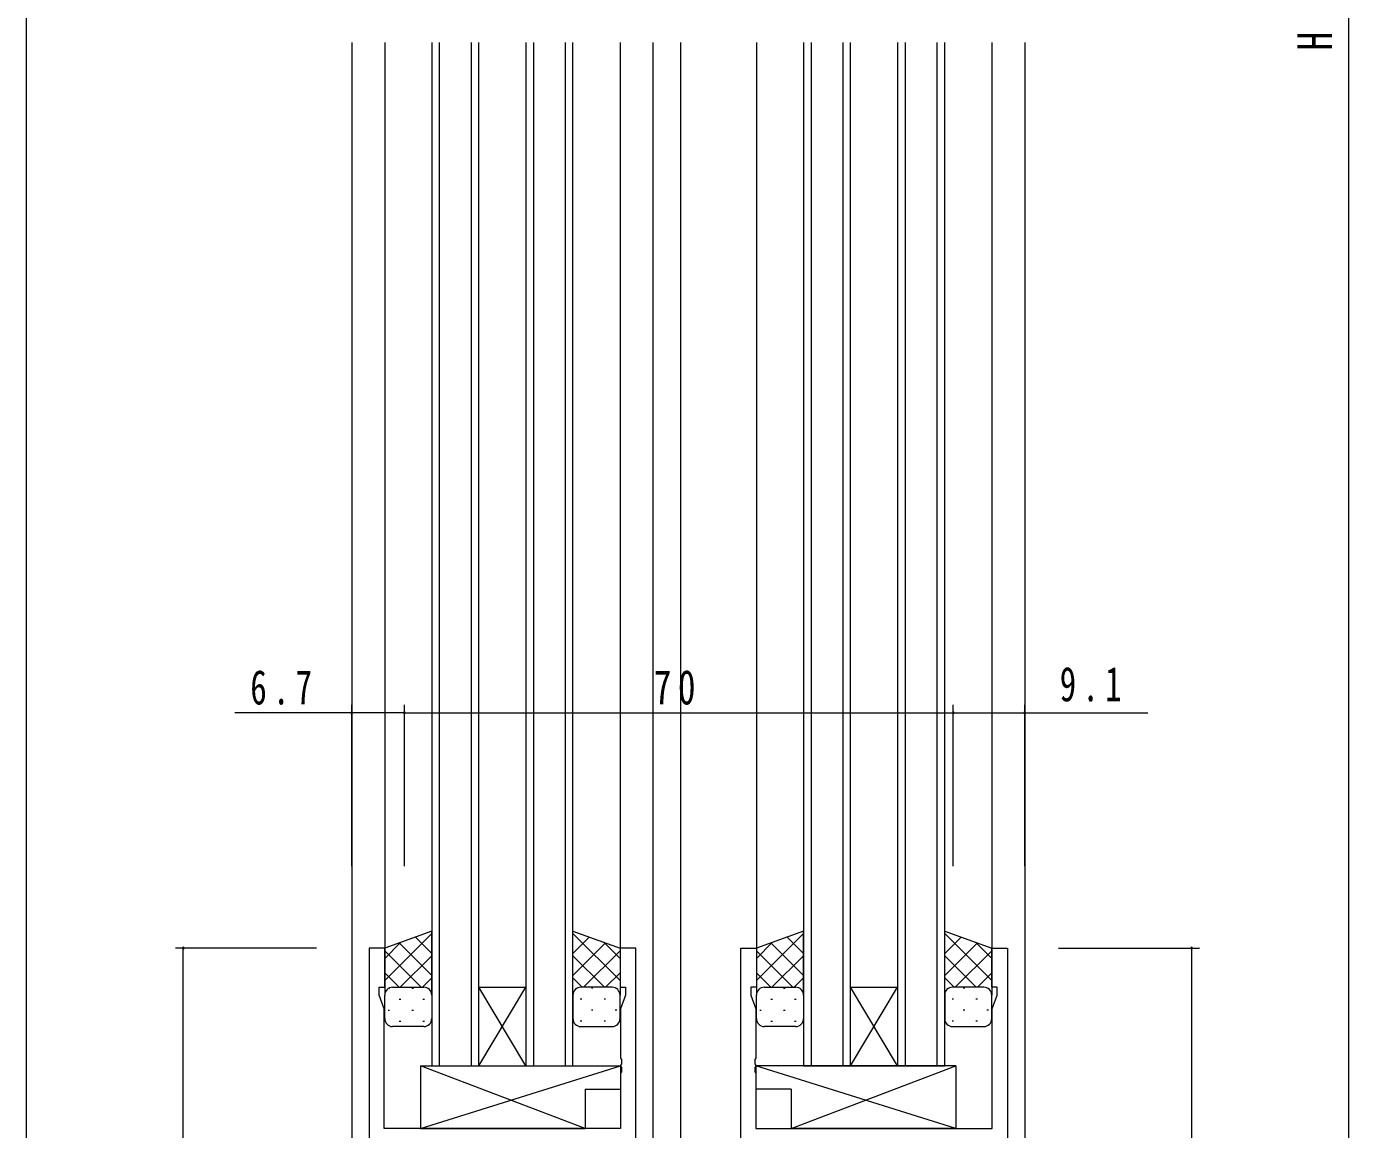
# Model space of a CAD drawing. Units: millimetres on the paper. Extents: x -397 to 397, y -282 to 282.
# Drawn here: x -393.9 to -225.3, y -124.8 to 15.8 of the extents above; entities that cross this region are included whole.
import ezdxf
from ezdxf.enums import TextEntityAlignment as Align

# ---------------------------------------------------------------- set-up
doc = ezdxf.new("R2010")
doc.units = ezdxf.units.MM
for name, color, linetype, lineweight in [('0-1_YKK_ZWAK', 7, 'Continuous', 18), ('0-3_YKK_11', 7, 'Continuous', 18), ('0-4_YKK_12', 2, 'Continuous', 18), ('0-5_YKK_13', 4, 'Continuous', 18), ('0-6_YKK_D', 6, 'Continuous', 18)]:
    doc.layers.add(name, color=color, linetype=linetype, lineweight=lineweight)
doc.styles.add('ＭＳ ゴシック', font='')
doc.styles.get('ＭＳ ゴシック').set_extended_font_data('MS Gothic')

msp = doc.modelspace()

# ---------------------------------------------------------------- linework, layer by layer
at = {"layer": '0-1_YKK_ZWAK'}
msp.add_line((-393.908, -245.688), (-393.908, 279.312), dxfattribs=at)
at = {"layer": '0-3_YKK_11'}
for p, q in [((-350.221, -101.688), (-350.221, -126.688)), ((-316.221, -172.688), (-316.221, -101.688)), ((-302.821, -167.038), (-302.821, -101.688)), ((-268.821, -101.688), (-268.821, -126.688)), ((-348.921, -107.688), (-348.921, -106.688)), ((-348.291, -109.419), (-348.921, -107.688)), ((-317.521, -107.688), (-318.151, -109.419)), ((-317.521, -106.688), (-317.521, -107.688)), ((-301.521, -106.688), (-301.521, -107.688)), ((-301.521, -107.688), (-300.891, -109.419)), ((-270.751, -109.419), (-270.121, -107.688)), ((-270.121, -107.688), (-270.121, -106.688)), ((-348.291, -124.688), (-348.291, -109.419)), ((-318.151, -109.419), (-318.151, -115.729)), ((-300.891, -109.419), (-300.891, -115.729)), ((-270.751, -124.688), (-270.751, -109.419)), ((-318.151, -117.646), (-318.151, -124.688)), ((-300.891, -117.646), (-300.891, -124.688)), ((-318.151, -124.688), (-348.291, -124.688)), ((-300.891, -124.688), (-270.751, -124.688))]:
    msp.add_line(p, q, dxfattribs=at)
for points in [[(-348.921, -106.688), (-348.221, -106.688), (-348.221, -101.688), (-350.221, -101.688)], [(-316.221, -101.688), (-318.221, -101.688), (-318.221, -106.688), (-317.521, -106.688)], [(-302.821, -101.688), (-300.821, -101.688), (-300.821, -106.688), (-301.521, -106.688)], [(-270.121, -106.688), (-270.821, -106.688), (-270.821, -101.688), (-268.821, -101.688)], [(-318.151, -115.729), (-318.031, -115.913), (-318.031, -116.463), (-318.151, -116.646), (-318.151, -116.729), (-318.031, -116.913), (-318.031, -117.463), (-318.151, -117.646)], [(-300.891, -115.729), (-301.011, -115.913), (-301.011, -116.463), (-300.891, -116.646), (-300.891, -116.729), (-301.011, -116.913), (-301.011, -117.463), (-300.891, -117.646)]]:
    msp.add_lwpolyline(points, dxfattribs=at)
at = {"layer": '0-4_YKK_12'}
for p, q in [((-352.421, 13.812), (-352.421, -126.688)), ((-348.221, 13.812), (-348.221, -102.188)), ((-342.221, 13.812), (-342.221, -116.688)), ((-341.221, -116.688), (-341.221, 13.812)), ((-337.221, 13.812), (-337.221, -116.688)), ((-336.221, -116.688), (-336.221, 13.812)), ((-330.221, 13.812), (-330.221, -116.688)), ((-329.221, -116.688), (-329.221, 13.812)), ((-325.221, 13.812), (-325.221, -116.688)), ((-324.221, -116.688), (-324.221, 13.812)), ((-318.221, 13.812), (-318.221, -102.188)), ((-314.021, 13.812), (-314.021, -198.688)), ((-310.52, 13.812), (-310.52, -167.688)), ((-300.821, 13.812), (-300.821, -102.188)), ((-294.821, 13.812), (-294.821, -116.688)), ((-293.821, -116.688), (-293.821, 13.812)), ((-289.821, 13.812), (-289.821, -116.688)), ((-288.821, -116.688), (-288.821, 13.812)), ((-282.821, 13.812), (-282.821, -116.688)), ((-281.821, -116.688), (-281.821, 13.812)), ((-277.821, 13.812), (-277.821, -116.688)), ((-276.821, -116.688), (-276.821, 13.812)), ((-270.821, 13.812), (-270.821, -102.188)), ((-266.621, 13.812), (-266.621, -126.688)), ((-336.221, -106.688), (-330.221, -106.688)), ((-336.221, -116.688), (-330.221, -106.688)), ((-330.221, -116.688), (-336.221, -106.688)), ((-288.821, -106.688), (-282.821, -106.688)), ((-288.821, -116.688), (-282.821, -106.688)), ((-282.821, -116.688), (-288.821, -106.688)), ((-342.221, -116.688), (-336.221, -116.688)), ((-336.221, -116.688), (-330.221, -116.688)), ((-330.221, -116.688), (-324.221, -116.688)), ((-294.821, -116.688), (-288.821, -116.688)), ((-288.821, -116.688), (-282.821, -116.688)), ((-282.821, -116.688), (-276.821, -116.688))]:
    msp.add_line(p, q, dxfattribs=at)
at = {"layer": '0-5_YKK_13'}
for p, q in [((-342.221, -99.545), (-348.221, -101.688)), ((-342.221, -99.84), (-348.221, -105.84)), ((-346.161, -100.952), (-348.221, -103.012)), ((-346.388, -101.033), (-342.221, -105.2)), ((-344.304, -100.289), (-342.221, -102.372)), ((-342.221, -107.688), (-342.221, -99.545)), ((-324.221, -107.688), (-324.221, -99.545)), ((-324.221, -99.545), (-318.221, -101.688)), ((-324.221, -99.84), (-318.221, -105.84)), ((-322.138, -100.289), (-324.221, -102.372)), ((-320.053, -101.033), (-324.221, -105.2)), ((-320.28, -100.952), (-318.221, -103.012)), ((-294.821, -99.545), (-300.821, -101.688)), ((-294.821, -99.84), (-300.821, -105.84)), ((-298.761, -100.952), (-300.821, -103.012)), ((-298.988, -101.033), (-294.821, -105.2)), ((-296.904, -100.289), (-294.821, -102.372)), ((-294.821, -107.688), (-294.821, -99.545)), ((-276.821, -99.545), (-270.821, -101.688)), ((-276.821, -107.688), (-276.821, -99.545)), ((-276.821, -99.84), (-270.821, -105.84)), ((-274.738, -100.289), (-276.821, -102.372)), ((-272.653, -101.033), (-276.821, -105.2)), ((-272.88, -100.952), (-270.821, -103.012)), ((-348.221, -101.688), (-348.221, -107.688)), ((-348.221, -102.029), (-343.562, -106.688)), ((-342.221, -102.669), (-346.24, -106.688)), ((-324.221, -102.669), (-320.202, -106.688)), ((-318.221, -102.029), (-322.88, -106.688)), ((-318.221, -101.688), (-318.221, -107.688)), ((-300.821, -101.688), (-300.821, -107.688)), ((-300.821, -102.029), (-296.162, -106.688)), ((-294.821, -102.669), (-298.84, -106.688)), ((-276.821, -102.669), (-272.802, -106.688)), ((-270.821, -102.029), (-275.48, -106.688)), ((-270.821, -101.688), (-270.821, -107.688)), ((-348.221, -104.857), (-346.39, -106.688)), ((-342.221, -105.497), (-343.411, -106.688)), ((-324.221, -105.497), (-323.03, -106.688)), ((-318.221, -104.857), (-320.051, -106.688)), ((-300.821, -104.857), (-298.99, -106.688)), ((-294.821, -105.497), (-296.011, -106.688)), ((-276.821, -105.497), (-275.63, -106.688)), ((-270.821, -104.857), (-272.651, -106.688)), ((-348.221, -107.686), (-348.221, -107.686)), ((-348.221, -110.688), (-348.221, -107.688)), ((-347.635, -106.778), (-347.601, -106.778)), ((-347.221, -106.688), (-343.221, -106.688)), ((-344.771, -106.778), (-344.571, -106.778)), ((-342.221, -107.688), (-342.221, -110.688)), ((-324.221, -107.688), (-324.221, -110.688)), ((-319.221, -106.688), (-323.221, -106.688)), ((-321.671, -106.778), (-321.871, -106.778)), ((-318.806, -106.778), (-318.841, -106.778)), ((-318.221, -107.686), (-318.221, -107.686)), ((-318.221, -110.688), (-318.221, -107.688)), ((-300.821, -107.686), (-300.821, -107.686)), ((-300.821, -110.688), (-300.821, -107.688)), ((-300.235, -106.778), (-300.201, -106.778)), ((-299.821, -106.688), (-295.821, -106.688)), ((-297.371, -106.778), (-297.171, -106.778)), ((-294.821, -107.688), (-294.821, -110.688)), ((-276.821, -107.688), (-276.821, -110.688)), ((-271.821, -106.688), (-275.821, -106.688)), ((-274.271, -106.778), (-274.471, -106.778)), ((-271.406, -106.778), (-271.441, -106.778)), ((-270.821, -107.686), (-270.821, -107.686)), ((-270.821, -110.688), (-270.821, -107.688)), ((-346.386, -108.193), (-346.186, -108.193)), ((-343.356, -108.193), (-343.156, -108.193)), ((-323.086, -108.193), (-323.286, -108.193)), ((-320.056, -108.193), (-320.256, -108.193)), ((-298.986, -108.193), (-298.786, -108.193)), ((-295.956, -108.193), (-295.756, -108.193)), ((-275.686, -108.193), (-275.886, -108.193)), ((-272.656, -108.193), (-272.856, -108.193)), ((-347.801, -109.608), (-347.601, -109.608)), ((-346.386, -111.023), (-346.186, -111.023)), ((-344.771, -109.608), (-344.571, -109.608)), ((-343.356, -111.023), (-343.156, -111.023)), ((-323.086, -111.023), (-323.286, -111.023)), ((-321.671, -109.608), (-321.871, -109.608)), ((-320.056, -111.023), (-320.256, -111.023)), ((-318.641, -109.608), (-318.841, -109.608)), ((-300.401, -109.608), (-300.201, -109.608)), ((-298.986, -111.023), (-298.786, -111.023)), ((-297.371, -109.608), (-297.171, -109.608)), ((-295.956, -111.023), (-295.756, -111.023)), ((-275.686, -111.023), (-275.886, -111.023)), ((-274.271, -109.608), (-274.471, -109.608)), ((-272.656, -111.023), (-272.856, -111.023)), ((-271.241, -109.608), (-271.441, -109.608)), ((-343.221, -111.688), (-347.221, -111.688)), ((-323.221, -111.688), (-319.221, -111.688)), ((-295.821, -111.688), (-299.821, -111.688)), ((-275.821, -111.688), (-271.821, -111.688)), ((-343.647, -116.688), (-343.647, -124.688)), ((-343.647, -124.688), (-318.151, -116.688)), ((-343.647, -116.688), (-318.151, -116.688)), ((-318.151, -116.688), (-318.151, -119.688)), ((-300.891, -116.688), (-300.891, -119.688)), ((-275.395, -116.688), (-300.891, -116.688)), ((-275.395, -124.688), (-300.891, -116.688)), ((-296.395, -124.688), (-275.395, -116.688)), ((-275.395, -116.688), (-275.395, -124.688)), ((-322.647, -119.688), (-318.151, -119.688)), ((-296.395, -119.688), (-300.891, -119.688)), ((-296.395, -119.688), (-296.395, -124.688)), ((-343.647, -124.688), (-322.647, -124.688)), ((-275.395, -124.688), (-296.395, -124.688))]:
    msp.add_line(p, q, dxfattribs=at)
msp.add_lwpolyline([(-322.647, -119.688), (-322.647, -124.688), (-343.647, -116.688)], dxfattribs=at)
for centre, start, end in [((-347.221, -107.688), 89.9999, 179.9999), ((-343.221, -107.688), 359.9999, 89.9999), ((-323.221, -107.688), 90.0001, 180.0001), ((-319.221, -107.688), 0.0001, 90.0001), ((-299.821, -107.688), 89.9999, 179.9999), ((-295.821, -107.688), 359.9999, 89.9999), ((-275.821, -107.688), 90.0001, 180.0001), ((-271.821, -107.688), 0.0001, 90.0001), ((-347.221, -110.688), 179.9999, 269.9999), ((-343.221, -110.688), 269.9999, 359.9999), ((-323.221, -110.688), 180.0001, 270.0001), ((-319.221, -110.688), 270.0001, 0.0001), ((-299.821, -110.688), 179.9999, 269.9999), ((-295.821, -110.688), 269.9999, 359.9999), ((-275.821, -110.688), 180.0001, 270.0001), ((-271.821, -110.688), 270.0001, 0.0001)]:
    msp.add_arc(centre, 1, start, end, dxfattribs=at)
at = {"layer": '0-6_YKK_D'}
for p, q in [((-225.321, 182.312), (-225.321, -153.688)), ((-352.421, -91.259), (-352.421, -70.688)), ((-345.721, -91.259), (-345.721, -70.688)), ((-345.721, -91.259), (-345.721, -70.688)), ((-275.721, -91.259), (-275.721, -70.688)), ((-275.721, -91.259), (-275.721, -70.688)), ((-266.621, -91.259), (-266.621, -70.688)), ((-345.721, -71.688), (-275.721, -71.688)), ((-356.908, -101.688), (-374.908, -101.688)), ((-373.908, -198.688), (-373.908, -101.688)), ((-262.321, -101.688), (-244.321, -101.688)), ((-245.321, -160.688), (-245.321, -101.688))]:
    msp.add_line(p, q, dxfattribs=at)
for points in [[(-345.721, -71.688), (-352.421, -71.688), (-367.321, -71.688)], [(-275.721, -71.688), (-266.621, -71.688), (-250.921, -71.688)]]:
    msp.add_lwpolyline(points, dxfattribs=at)
for centre, start, end in [((-352.421, -71.688), 0, 180), ((-352.421, -71.688), 180, 0), ((-345.721, -71.688), 0, 180), ((-345.721, -71.688), 0, 180), ((-345.721, -71.688), 180, 0), ((-345.721, -71.688), 180, 0), ((-275.721, -71.688), 0, 180), ((-275.721, -71.688), 0, 180), ((-275.721, -71.688), 180, 0), ((-275.721, -71.688), 180, 0), ((-266.621, -71.688), 0, 180), ((-266.621, -71.688), 180, 0), ((-373.908, -101.688), 90, 270), ((-373.908, -101.688), 270, 90), ((-245.321, -101.688), 90, 270), ((-245.321, -101.688), 270, 90)]:
    msp.add_arc(centre, 0.106, start, end, dxfattribs=at)

# ---------------------------------------------------------------- texts
at = {"layer": '0-6_YKK_D', "color": 7, "style": 'ＭＳ ゴシック', "width": 0.8}
msp.add_text('H', height=4.399, rotation=90, dxfattribs=at).set_placement((-226.121, 12.765), align=Align.BOTTOM_LEFT)
at = {"layer": '0-6_YKK_D', "color": 7, "char_height": 4.399, "attachment_point": 7, "style": 'ＭＳ ゴシック'}
for s, insert in [('\\T1.38;\\W0.7;6.7', (-365.362, -70.688)), ('\\T1.37;\\W0.75;70', (-313.913, -70.688)), ('\\T1.38;\\W0.7;9.1', (-262.148, -70.288))]:
    msp.add_mtext(s, dxfattribs=dict(at, insert=insert))

doc.saveas('drawing.dxf')
